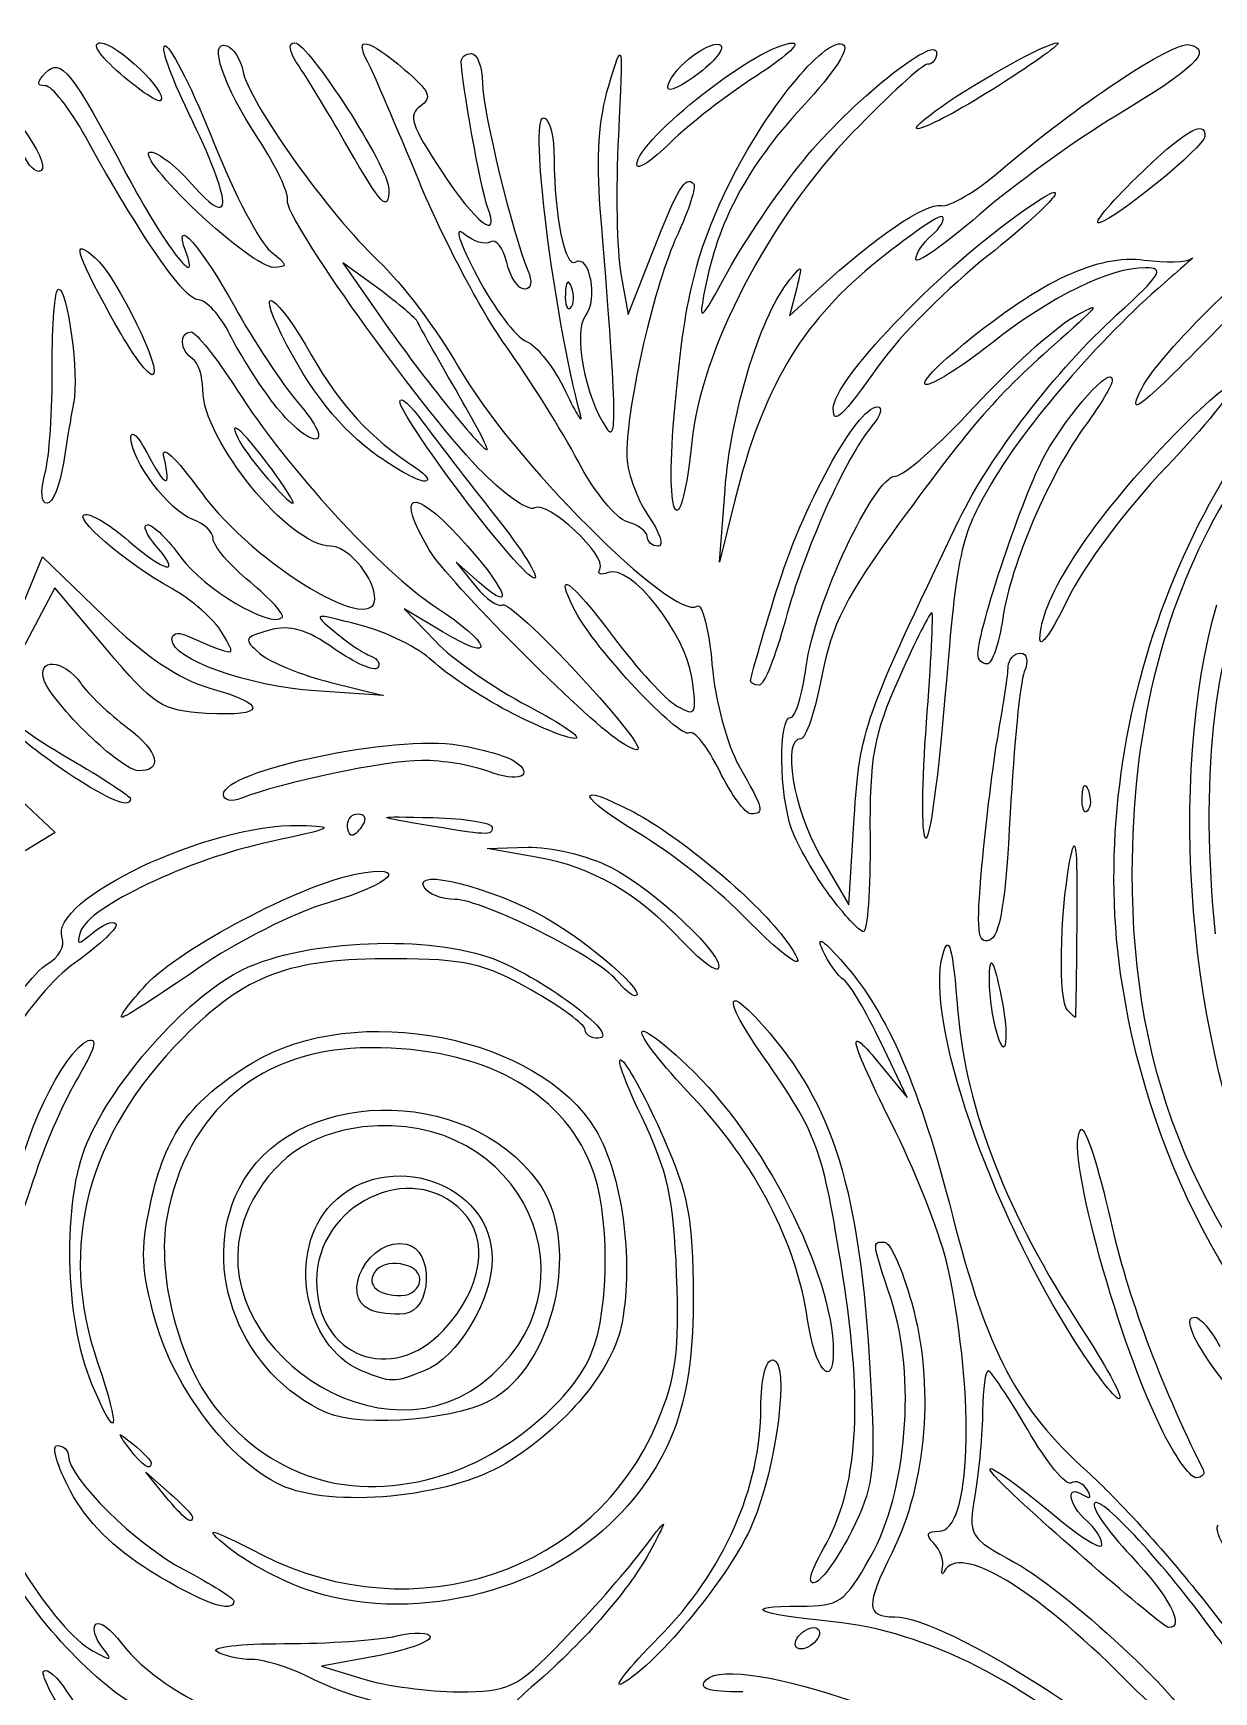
# Model space of a CAD drawing. Header units: millimetres. Extents: x 0.04 to 5.52, y 0.08 to 1.95.
# Drawn here: x 3.516 to 4.376, y 0.709 to 1.918 of the extents above; entities that cross this region are included whole.
import ezdxf

# ---------------------------------------------------------------- set-up
doc = ezdxf.new("R2010")
doc.units = ezdxf.units.MM
doc.layers.add('Layer_1', color=7, linetype='CONTINUOUS')

msp = doc.modelspace()

# ---------------------------------------------------------------- linework, layer by layer
at = {"layer": 'Layer_1', "color": 7}
for points in [[(3.579302, 1.888042)], [(3.978239, 1.878036)], [(4.177849, 1.864311)], [(3.745095, 1.834615)], [(3.955641, 1.8218)], [(4.319812, 1.812682)], [(3.635212, 1.787488)], [(3.908059, 1.732696)], [(3.572204, 1.711608)], [(3.823604, 1.658032)], [(4.323849, 1.659301)], [(3.691249, 1.647409)], [(4.098758, 1.644308)], [(3.982188, 1.630915)], [(3.767195, 1.609384)], [(3.524262, 1.596641)], [(3.687727, 1.602493)], [(3.827998, 1.581036)], [(3.963173, 1.550867)], [(4.249408, 1.476433)], [(4.204213, 1.465129)], [(4.038498, 1.446042)], [(3.861485, 1.42386)], [(3.55572, 1.406626)], [(3.942843, 1.401915)], [(4.015765, 1.3804)], [(3.548885, 1.373367)], [(3.654342, 1.363079)], [(4.280133, 1.361268)], [(3.744732, 1.341112)], [(3.797459, 1.341388)], [(4.207148, 1.310825)], [(4.095896, 1.289864)], [(4.031206, 1.276433)], [(3.988988, 1.255914)], [(3.598322, 1.224672)], [(3.940756, 1.227753)], [(4.269493, 1.205871)], [(4.216935, 1.19308)], [(3.797459, 1.009528)], [(3.761682, 0.987244)], [(4.080073, 0.980251)], [(3.814747, 0.972749)], [(4.276018, 0.962827)], [(3.754953, 0.943131)], [(3.558406, 0.933437)], [(3.842002, 0.933438)], [(3.729671, 0.912483)], [(4.337205, 0.902245)], [(3.585588, 0.886639)], [(3.695771, 0.85992)], [(3.821022, 0.869303)], [(3.612198, 0.851528)], [(4.091702, 0.81355)], [(3.601424, 0.79691)], [(3.71377, 0.784052)], [(3.971889, 0.749097)], [(4.072394, 0.748145)]]:
    msp.add_lwpolyline(points, close=True, dxfattribs=at)
for points in [[(3.943943, 1.742396), (3.949303, 1.712799), (3.96698, 1.75785)], [(3.767501, 1.731358), (3.741308, 1.750425), (3.767501, 1.712646)], [(4.07189, 1.731233), (4.066839, 1.711727), (4.088448, 1.731676)], [(4.027077, 1.577362), (4.015905, 1.532271), (4.019918, 1.585334)], [(3.508905, 1.503061), (3.522523, 1.53627), (3.56708, 1.492933)], [(3.840771, 1.517407), (3.823823, 1.532271), (3.838012, 1.5149)], [(3.569077, 1.468903), (3.53154, 1.513535), (3.510113, 1.472949)], [(3.814407, 1.481375), (3.78616, 1.498341), (3.808758, 1.474665)], [(3.732536, 1.444709), (3.771095, 1.435172), (3.721308, 1.438462)], [(3.502288, 1.362877), (3.531675, 1.335376), (3.509694, 1.321926)], [(4.089342, 1.318391), (4.110056, 1.282594), (4.114038, 1.34587)], [(3.882178, 1.317437), (3.84642, 1.323672), (3.876055, 1.32459)], [(4.133496, 1.165571), (4.152625, 1.142164), (4.133368, 1.182574)], [(3.612198, 0.851528), (3.597849, 0.869083), (3.614797, 0.85422)], [(3.765446, 0.735144), (3.725901, 0.727749), (3.75603, 0.718485)]]:
    msp.add_lwpolyline(points, dxfattribs=at)
for points in [[(3.579302, 1.888042), (3.56333, 1.901911), (3.557712, 1.910688), (3.564807, 1.910688)], [(3.564807, 1.910688), (3.576597, 1.910688), (3.61433, 1.874353), (3.608549, 1.868567)], [(3.629118, 1.859289), (3.615246, 1.887841), (3.607619, 1.909942), (3.61217, 1.908403)], [(3.679886, 1.840466), (3.654132, 1.879494), (3.642632, 1.913429), (3.656818, 1.908536)], [(3.709728, 1.893133), (3.702112, 1.904247), (3.70086, 1.910688), (3.706314, 1.910688)], [(3.706314, 1.910688), (3.716325, 1.910688), (3.774861, 1.819706), (3.774861, 1.804146)], [(3.759349, 1.897034), (3.749238, 1.916175), (3.759625, 1.913963), (3.78616, 1.891328)], [(3.93514, 1.879478), (3.945608, 1.914136), (3.945698, 1.913669), (3.942163, 1.843291)], [(3.955641, 1.8218), (3.955641, 1.84051), (4.045938, 1.910876), (4.069517, 1.91054)], [(3.978239, 1.878036), (3.978239, 1.888915), (4.006663, 1.912577), (4.0159, 1.909388)], [(4.02286, 1.807824), (4.049075, 1.861306), (4.092066, 1.914299), (4.105481, 1.909667)], [(4.069517, 1.91054), (4.075243, 1.910457), (4.062979, 1.899535), (4.042265, 1.886266)], [(4.105481, 1.909667), (4.111628, 1.907545), (4.100681, 1.890542), (4.075845, 1.863631)], [(4.076999, 1.825057), (4.111081, 1.866991), (4.174083, 1.91774), (4.174083, 1.90326)], [(4.177849, 1.864311), (4.205896, 1.884095), (4.254323, 1.910689), (4.26229, 1.910684)], [(4.26229, 1.910684), (4.265561, 1.910681), (4.246207, 1.896639), (4.219278, 1.879478)], [(4.220674, 1.817687), (4.2753, 1.864643), (4.346455, 1.912024), (4.358306, 1.909334)], [(3.524741, 1.888812), (3.53571, 1.900174), (3.543617, 1.890266), (3.583765, 1.814859)], [(3.61217, 1.908403), (3.616721, 1.906865), (3.63257, 1.875103), (3.647389, 1.837822)], [(3.656818, 1.908536), (3.661671, 1.906863), (3.666857, 1.898762), (3.668344, 1.890535)], [(3.827633, 1.897034), (3.827609, 1.900252), (3.830979, 1.902886), (3.835122, 1.902886)], [(3.835122, 1.902886), (3.839264, 1.902886), (3.842849, 1.89323), (3.843088, 1.881429)], [(4.0159, 1.909388), (4.020522, 1.907792), (4.013939, 1.898549), (4.001271, 1.888848)], [(4.174083, 1.90326), (4.174083, 1.898763), (4.171134, 1.895083), (4.167527, 1.895083)], [(4.358306, 1.909334), (4.37608, 1.9053), (4.362618, 1.892247), (4.304885, 1.857535)], [(3.524466, 1.879478), (3.51802, 1.879478), (3.518095, 1.881914), (3.524741, 1.888812)], [(3.608549, 1.868567), (3.606805, 1.866823), (3.593645, 1.875586), (3.579302, 1.888042)], [(3.668344, 1.890535), (3.672385, 1.868176), (3.731472, 1.785222), (3.767118, 1.751864)], [(3.745095, 1.834615), (3.732258, 1.857144), (3.716343, 1.883477), (3.709728, 1.893133)], [(3.79716, 1.809257), (3.78033, 1.850024), (3.763315, 1.889524), (3.759349, 1.897034)], [(3.78616, 1.891328), (3.804684, 1.875521), (3.806786, 1.870698), (3.797823, 1.864575)], [(3.846626, 1.791701), (3.841942, 1.804068), (3.827739, 1.882836), (3.827633, 1.897034)], [(4.001271, 1.888848), (3.988603, 1.879146), (3.978239, 1.874281), (3.978239, 1.878036)], [(4.042265, 1.886266), (4.02155, 1.872997), (3.993586, 1.851309), (3.980122, 1.838069)], [(4.167527, 1.895083), (4.163921, 1.895083), (4.139324, 1.872661), (4.112868, 1.845256)], [(3.474952, 1.884698), (3.501381, 1.863785), (3.532288, 1.817059), (3.519692, 1.817059)], [(3.553686, 1.842417), (3.542412, 1.862801), (3.529263, 1.879478), (3.524466, 1.879478)], [(3.843088, 1.881429), (3.843517, 1.86016), (3.865082, 1.771146), (3.876165, 1.744887)], [(3.92898, 1.789751), (3.925972, 1.826723), (3.92796, 1.85571), (3.93514, 1.879478)], [(4.219278, 1.879478), (4.168883, 1.847364), (4.137572, 1.835901), (4.177849, 1.864311)], [(3.797823, 1.864575), (3.78873, 1.858364), (3.791268, 1.850448), (3.812888, 1.817591)], [(4.075845, 1.863631), (4.035985, 1.820443), (4.014472, 1.780069), (4.005128, 1.730921)], [(3.631173, 1.807835), (3.662086, 1.772625), (3.661267, 1.793125), (3.629118, 1.859289)], [(3.914557, 1.639595), (3.894846, 1.713165), (3.877043, 1.856071), (3.887588, 1.856071)], [(3.887588, 1.856071), (3.891874, 1.856071), (3.89538, 1.842466), (3.89538, 1.825837)], [(4.304885, 1.857535), (4.275327, 1.839763), (4.230414, 1.807282), (4.20508, 1.785355)], [(4.319812, 1.812682), (4.354209, 1.846211), (4.370295, 1.85581), (4.369643, 1.842417)], [(3.63605, 1.72343), (3.625862, 1.72343), (3.594199, 1.769172), (3.553686, 1.842417)], [(3.647389, 1.837822), (3.662208, 1.800541), (3.680851, 1.764929), (3.688817, 1.758686)], [(3.70103, 1.79589), (3.702144, 1.801096), (3.692629, 1.821155), (3.679886, 1.840466)], [(3.942163, 1.843291), (3.940194, 1.804078), (3.940994, 1.758675), (3.943943, 1.742396)], [(3.980122, 1.838069), (3.966657, 1.82483), (3.955641, 1.817509), (3.955641, 1.8218)], [(4.112868, 1.845256), (4.05223, 1.782445), (4.002176, 1.686213), (3.99561, 1.61982)], [(4.369643, 1.842417), (4.369288, 1.83506), (4.305332, 1.782793), (4.292685, 1.779521)], [(3.519692, 1.817059), (3.515594, 1.817059), (3.51008, 1.824114), (3.507438, 1.832738)], [(3.635214, 1.787488), (3.611597, 1.809846), (3.595913, 1.829395), (3.60036, 1.83093)], [(3.60036, 1.83093), (3.604808, 1.832466), (3.618674, 1.822073), (3.631173, 1.807835)], [(3.774861, 1.804146), (3.774861, 1.786415), (3.769334, 1.792072), (3.745095, 1.834615)], [(3.89538, 1.825837), (3.89538, 1.784993), (3.903378, 1.746215), (3.91082, 1.750979)], [(4.021968, 1.744154), (4.034053, 1.76628), (4.058817, 1.802686), (4.076999, 1.825057)], [(3.583765, 1.814859), (3.611381, 1.762987), (3.638237, 1.727999), (3.626857, 1.758717)], [(3.812888, 1.817591), (3.838368, 1.778868), (3.856864, 1.764675), (3.846626, 1.791701)], [(3.96698, 1.75785), (3.985615, 1.805345), (3.990965, 1.814279), (3.997017, 1.80801)], [(4.177308, 1.792056), (4.183284, 1.790788), (4.202798, 1.802322), (4.220674, 1.817687)], [(4.232894, 1.78518), (4.279797, 1.819023), (4.263908, 1.796946), (4.211651, 1.755665)], [(3.859687, 1.690524), (3.842126, 1.71506), (3.813989, 1.768489), (3.79716, 1.809257)], [(3.982188, 1.630915), (3.9892, 1.720116), (3.997442, 1.755965), (4.02286, 1.807824)], [(3.997017, 1.80801), (3.99906, 1.805894), (3.993722, 1.789139), (3.985159, 1.770776)], [(4.292685, 1.779521), (4.287526, 1.778187), (4.299733, 1.793109), (4.319812, 1.812682)], [(3.839835, 1.601101), (3.796607, 1.645879), (3.698415, 1.783673), (3.70103, 1.79589)], [(3.933569, 1.629801), (3.941648, 1.618073), (3.940939, 1.642805), (3.92898, 1.789751)], [(4.088448, 1.731676), (4.128471, 1.768624), (4.166371, 1.794377), (4.177308, 1.792056)], [(3.626857, 1.758717), (3.616423, 1.786881), (3.638432, 1.761946), (3.662556, 1.718271)], [(3.690727, 1.747086), (3.683811, 1.746948), (3.658829, 1.76513), (3.635212, 1.787488)], [(3.829648, 1.771524), (3.8222, 1.777813), (3.826065, 1.765401), (3.839394, 1.74023)], [(4.098758, 1.644308), (4.098758, 1.664342), (4.17194, 1.741199), (4.232894, 1.78518)], [(4.178369, 1.78401), (4.176385, 1.786067), (4.153241, 1.770015), (4.126942, 1.748338)], [(4.20508, 1.785355), (4.179746, 1.763427), (4.159018, 1.748872), (4.159018, 1.753009)], [(4.170499, 1.770401), (4.176813, 1.775829), (4.180355, 1.781954), (4.178369, 1.78401)], [(4.323849, 1.659301), (4.336812, 1.684389), (4.407599, 1.754065), (4.451326, 1.784777)], [(3.572204, 1.711608), (3.545991, 1.759718), (3.543501, 1.768983), (3.560774, 1.754135)], [(3.849052, 1.765618), (3.84517, 1.763132), (3.836438, 1.765791), (3.829648, 1.771524)], [(3.860824, 1.750685), (3.858234, 1.761383), (3.852934, 1.768103), (3.849052, 1.765618)], [(3.985159, 1.770776), (3.968596, 1.735267), (3.948456, 1.64838), (3.948239, 1.6115)], [(4.159018, 1.753009), (4.159018, 1.757146), (4.164184, 1.764973), (4.170499, 1.770401)], [(3.560774, 1.754135), (3.576297, 1.74079), (3.611464, 1.668813), (3.60246, 1.668813)], [(3.688817, 1.758686), (3.701382, 1.748839), (3.701635, 1.747301), (3.690727, 1.747086)], [(3.91082, 1.750979), (3.920968, 1.757475), (3.927364, 1.723441), (3.918155, 1.711948)], [(4.211651, 1.755665), (4.182942, 1.732987), (4.147203, 1.697145), (4.13223, 1.676017)], [(4.193813, 1.691182), (4.250114, 1.737388), (4.292272, 1.757018), (4.325337, 1.752424)], [(4.568504, 1.753976), (4.401233, 1.658712), (4.316802, 1.508636), (4.316485, 1.306016)], [(4.325337, 1.752424), (4.34081, 1.750275), (4.356389, 1.750771), (4.359959, 1.753529)], [(4.359959, 1.753529), (4.36353, 1.756286), (4.35452, 1.748231), (4.339941, 1.735629)], [(3.767118, 1.751864), (3.784332, 1.735756), (3.810685, 1.700891), (3.825681, 1.674388)], [(3.873732, 1.731233), (3.869225, 1.731233), (3.863416, 1.739986), (3.860824, 1.750685)], [(3.876165, 1.744887), (3.879665, 1.736592), (3.878712, 1.731233), (3.873732, 1.731233)], [(4.005128, 1.730921), (4.00033, 1.705679), (4.001424, 1.706539), (4.021968, 1.744154)], [(4.126942, 1.748338), (4.074565, 1.705166), (4.047086, 1.658121), (4.027077, 1.577362)], [(4.065257, 1.735601), (4.076481, 1.750143), (4.076742, 1.749972), (4.07189, 1.731233)], [(4.326244, 1.746837), (4.300193, 1.746837), (4.258059, 1.72618), (4.21429, 1.69195)], [(4.30532, 1.712419), (4.337745, 1.7418), (4.340807, 1.746837), (4.326244, 1.746837)], [(3.529591, 1.674665), (3.529315, 1.705777), (3.531418, 1.731233), (3.534217, 1.731233)], [(3.534217, 1.731233), (3.540783, 1.731233), (3.549135, 1.668551), (3.545199, 1.648815)], [(3.696744, 1.698072), (3.676531, 1.738562), (3.693528, 1.727057), (3.718368, 1.683437)], [(3.795907, 1.707079), (3.79469, 1.709945), (3.781906, 1.720871), (3.767501, 1.731358)], [(3.839394, 1.74023), (3.851543, 1.717285), (3.867688, 1.696037), (3.875272, 1.693011)], [(3.90806, 1.732696), (3.905654, 1.73892), (3.90387, 1.737071), (3.903509, 1.727982)], [(3.907465, 1.717741), (3.909969, 1.720333), (3.910236, 1.727063), (3.908059, 1.732696)], [(4.019918, 1.585334), (4.02407, 1.640224), (4.044881, 1.7092), (4.065257, 1.735601)], [(4.339941, 1.735629), (4.293076, 1.695119), (4.238767, 1.632149), (4.213867, 1.589448)], [(3.659056, 1.698125), (3.652108, 1.712043), (3.641755, 1.72343), (3.63605, 1.72343)], [(3.662556, 1.718271), (3.675874, 1.694159), (3.696771, 1.662633), (3.708993, 1.648215)], [(3.903509, 1.727982), (3.903194, 1.719757), (3.904962, 1.715148), (3.907465, 1.717741)], [(4.273332, 1.71048), (4.294926, 1.722864), (4.293712, 1.720718), (4.264505, 1.694875)], [(3.60246, 1.668813), (3.598641, 1.668813), (3.585028, 1.688071), (3.572204, 1.711608)], [(3.767501, 1.712646), (3.795389, 1.672421), (3.842085, 1.614196), (3.846458, 1.614196)], [(3.823604, 1.658032), (3.809588, 1.682142), (3.797125, 1.704213), (3.795907, 1.707079)], [(3.918155, 1.711948), (3.908928, 1.700432), (3.917919, 1.652519), (3.933569, 1.629801)], [(4.190652, 1.563481), (4.212494, 1.608945), (4.261796, 1.672981), (4.30532, 1.712419)], [(4.201773, 1.6457), (4.22736, 1.673432), (4.259562, 1.702583), (4.273332, 1.71048)], [(4.309492, 1.223977), (4.280826, 1.403694), (4.354744, 1.607971), (4.486681, 1.713644)], [(4.384533, 1.707825), (4.321728, 1.643552), (4.311477, 1.635355), (4.323849, 1.659301)], [(3.631745, 1.680517), (3.622527, 1.686418), (3.621783, 1.700023), (3.630678, 1.700023)], [(3.630678, 1.700023), (3.634233, 1.700023), (3.649156, 1.681282), (3.663838, 1.658377)], [(3.691262, 1.647409), (3.680497, 1.661385), (3.666004, 1.684207), (3.659056, 1.698125)], [(3.767195, 1.609384), (3.739304, 1.629157), (3.717353, 1.656791), (3.696744, 1.698072)], [(3.875272, 1.693011), (3.882855, 1.689986), (3.895622, 1.673648), (3.903643, 1.656705)], [(4.264505, 1.694875), (4.216983, 1.652827), (4.201239, 1.63485), (4.146931, 1.560625)], [(3.639277, 1.657987), (3.639277, 1.667726), (3.635887, 1.677864), (3.631745, 1.680517)], [(3.718368, 1.683437), (3.739558, 1.646225), (3.761099, 1.62292), (3.794567, 1.601001)], [(3.912788, 1.605794), (3.901143, 1.62786), (3.877247, 1.665989), (3.859687, 1.690524)], [(4.21429, 1.69195), (4.163322, 1.65209), (4.145358, 1.651416), (4.193813, 1.691182)], [(3.524263, 1.596641), (3.527448, 1.608442), (3.529847, 1.643553), (3.529591, 1.674665)], [(3.825681, 1.674388), (3.862948, 1.608522), (3.982123, 1.489082), (3.999485, 1.500197)], [(4.13223, 1.676017), (4.10503, 1.637634), (4.098758, 1.631693), (4.098758, 1.644308)], [(4.253055, 1.610305), (4.270469, 1.641569), (4.302135, 1.676798), (4.302135, 1.664907)], [(3.732246, 1.543974), (3.702344, 1.543974), (3.639277, 1.621316), (3.639277, 1.657987)], [(3.663838, 1.658377), (3.701119, 1.600217), (3.769441, 1.525547), (3.809157, 1.499557)], [(3.846458, 1.614196), (3.847902, 1.614196), (3.83762, 1.633923), (3.823604, 1.658032)], [(3.903643, 1.656705), (3.911664, 1.639763), (3.916575, 1.632063), (3.914557, 1.639595)], [(4.302135, 1.664907), (4.302135, 1.661429), (4.293531, 1.646898), (4.283015, 1.632616)], [(4.331983, 1.608808), (4.360409, 1.639665), (4.385767, 1.662753), (4.388334, 1.660114)], [(4.388334, 1.660114), (4.390901, 1.657475), (4.369804, 1.631142), (4.341453, 1.601596)], [(3.545199, 1.648815), (3.543541, 1.640503), (3.54015, 1.620536), (3.537662, 1.604444)], [(3.721018, 1.621999), (3.71541, 1.621999), (3.702014, 1.633434), (3.691249, 1.647409)], [(3.708993, 1.648215), (3.722476, 1.632307), (3.727205, 1.621999), (3.721018, 1.621999)], [(3.827998, 1.581036), (3.802942, 1.614294), (3.782619, 1.645016), (3.782836, 1.649307)], [(3.782836, 1.649307), (3.783033, 1.653599), (3.790669, 1.646869), (3.799761, 1.634352)], [(4.057176, 1.510785), (4.075952, 1.572352), (4.115887, 1.645406), (4.130765, 1.645406)], [(4.130765, 1.645406), (4.13516, 1.645406), (4.133533, 1.639262), (4.127147, 1.631752)], [(4.144035, 1.594984), (4.150204, 1.595146), (4.176186, 1.617968), (4.201773, 1.6457)], [(3.687727, 1.602493), (3.667999, 1.629286), (3.6558, 1.639288), (3.666317, 1.620048)], [(3.799761, 1.634352), (3.808852, 1.621835), (3.832515, 1.591113), (3.852344, 1.566081)], [(4.127147, 1.631752), (4.108076, 1.609318), (4.077467, 1.540806), (4.063851, 1.490076)], [(4.283015, 1.632616), (4.256215, 1.59622), (4.228062, 1.530642), (4.222376, 1.491362)], [(3.63194, 1.563416), (3.615228, 1.56891), (3.58639, 1.607149), (3.586851, 1.623203)], [(3.586851, 1.623203), (3.587009, 1.628977), (3.59221, 1.624047), (3.59839, 1.612245)], [(3.666317, 1.620048), (3.672958, 1.607899), (3.701165, 1.575184), (3.704999, 1.575184)], [(3.99561, 1.61982), (3.98842, 1.547119), (3.976383, 1.55707), (3.982188, 1.630915)], [(3.59839, 1.612245), (3.612023, 1.586217), (3.616715, 1.584771), (3.61105, 1.608344)], [(3.61105, 1.608344), (3.608483, 1.619032), (3.619106, 1.609145), (3.638211, 1.58307)], [(3.801091, 1.591248), (3.796874, 1.590996), (3.781621, 1.599157), (3.767195, 1.609384)], [(3.948239, 1.6115), (3.94816, 1.599288), (3.955118, 1.579099), (3.963686, 1.566636)], [(4.204213, 1.465129), (4.204213, 1.48334), (4.237583, 1.582529), (4.253055, 1.610305)], [(4.249408, 1.476433), (4.249408, 1.502836), (4.280967, 1.553427), (4.331983, 1.608808)], [(3.525805, 1.575184), (3.521421, 1.575184), (3.520801, 1.583816), (3.524262, 1.596641)], [(3.537662, 1.604444), (3.535174, 1.588351), (3.529839, 1.575184), (3.525805, 1.575184)], [(3.704999, 1.575184), (3.706558, 1.575184), (3.698787, 1.587473), (3.687727, 1.602493)], [(3.794567, 1.601001), (3.802372, 1.595889), (3.805308, 1.5915), (3.801091, 1.591248)], [(3.881081, 1.571772), (3.876685, 1.568958), (3.858125, 1.582156), (3.839835, 1.601101)], [(3.948567, 1.561716), (3.940533, 1.563892), (3.924433, 1.583727), (3.912788, 1.605794)], [(4.341453, 1.601596), (4.312762, 1.571697), (4.280926, 1.529033), (4.269656, 1.505382)], [(3.804249, 1.541318), (3.779454, 1.582875), (3.791527, 1.588196), (3.825966, 1.550888)], [(4.07902, 1.456198), (4.084866, 1.501326), (4.128551, 1.594579), (4.144035, 1.594984)], [(4.213867, 1.589448), (4.1914, 1.550921), (4.188952, 1.539727), (4.180437, 1.436599)], [(3.638211, 1.58307), (3.677376, 1.529613), (3.76912, 1.475112), (3.764449, 1.508076)], [(3.880976, 1.520568), (3.876895, 1.520568), (3.853054, 1.547779), (3.827998, 1.581036)], [(3.928618, 1.527265), (3.934304, 1.536794), (3.890502, 1.577804), (3.881081, 1.571772)], [(3.61668, 1.512986), (3.583253, 1.531406), (3.54231, 1.566731), (3.553959, 1.567101)], [(3.553959, 1.567101), (3.558819, 1.567255), (3.572867, 1.558604), (3.585176, 1.547876)], [(3.605381, 1.543974), (3.597882, 1.552557), (3.595025, 1.559579), (3.59903, 1.559579)], [(3.59903, 1.559579), (3.603036, 1.559579), (3.614063, 1.548723), (3.623533, 1.535455)], [(3.64681, 1.5493), (3.64681, 1.554375), (3.640118, 1.560727), (3.63194, 1.563416)], [(3.852344, 1.566081), (3.872174, 1.541049), (3.885058, 1.520568), (3.880976, 1.520568)], [(3.963174, 1.550867), (3.963174, 1.554658), (3.956601, 1.55954), (3.948567, 1.561716)], [(3.963686, 1.566636), (3.972254, 1.554172), (3.975643, 1.543975), (3.971218, 1.543975)], [(4.146931, 1.560625), (4.10832, 1.507853), (4.097501, 1.486555), (4.090452, 1.44944)], [(4.114038, 1.34587), (4.118077, 1.41005), (4.1212, 1.41892), (4.190652, 1.563481)], [(3.585176, 1.547876), (3.611978, 1.524515), (3.624493, 1.522099), (3.605381, 1.543974)], [(3.673693, 1.517854), (3.658907, 1.530075), (3.64681, 1.544225), (3.64681, 1.5493)], [(3.825966, 1.550888), (3.859463, 1.514601), (3.869276, 1.492408), (3.840771, 1.517407)], [(3.971218, 1.543975), (3.966793, 1.543975), (3.963173, 1.547076), (3.963173, 1.550867)], [(3.623533, 1.535455), (3.63948, 1.513112), (3.689151, 1.483801), (3.697104, 1.49204)], [(3.764449, 1.508076), (3.762166, 1.524205), (3.744429, 1.543974), (3.732246, 1.543974)], [(3.942843, 1.401915), (3.91686, 1.419024), (3.817717, 1.518745), (3.804249, 1.541318)], [(3.910859, 1.496361), (3.894111, 1.528777), (3.906735, 1.520276), (3.938504, 1.477746)], [(3.934773, 1.524739), (3.929249, 1.522543), (3.926479, 1.52368), (3.928618, 1.527265)], [(3.995633, 1.448382), (3.990877, 1.48107), (3.950946, 1.531167), (3.934773, 1.524739)], [(4.404923, 1.529524), (4.375191, 1.460896), (4.366134, 1.373905), (4.37701, 1.261409)], [(3.653205, 1.481073), (3.647616, 1.490634), (3.63118, 1.504995), (3.61668, 1.512986)], [(3.697104, 1.49204), (3.699014, 1.494017), (3.688479, 1.505634), (3.673693, 1.517854)], [(3.838012, 1.5149), (3.845815, 1.505345), (3.854695, 1.499126), (3.857745, 1.501078)], [(4.038498, 1.446042), (4.038498, 1.447966), (4.046904, 1.4771), (4.057176, 1.510785)], [(3.809157, 1.499557), (3.849699, 1.473026), (3.854188, 1.457481), (3.814407, 1.481375)], [(3.857745, 1.501078), (3.860796, 1.50303), (3.885802, 1.480126), (3.913316, 1.450178)], [(3.999485, 1.500197), (4.003241, 1.5026), (4.00815, 1.483561), (4.010397, 1.457889)], [(4.269656, 1.505382), (4.25852, 1.48201), (4.249408, 1.468983), (4.249408, 1.476433)], [(4.414923, 1.054597), (4.357456, 1.182498), (4.34178, 1.373628), (4.378306, 1.501077)], [(3.56708, 1.492933), (3.597224, 1.463614), (3.622197, 1.44667), (3.644288, 1.44055)], [(3.735054, 1.469216), (3.714821, 1.483438), (3.702875, 1.486846), (3.687846, 1.482683)], [(3.753872, 1.486401), (3.718952, 1.495585), (3.718688, 1.495513), (3.735454, 1.48145)], [(3.993931, 1.407835), (3.986783, 1.403259), (3.924878, 1.469229), (3.910859, 1.496361)], [(4.063851, 1.490076), (4.056834, 1.463933), (4.048259, 1.442544), (4.044795, 1.442544)], [(4.170719, 1.495372), (4.169636, 1.496534), (4.158933, 1.475468), (4.146936, 1.448558)], [(4.166713, 1.415235), (4.17, 1.458149), (4.171802, 1.49421), (4.170719, 1.495372)], [(4.222376, 1.491362), (4.21973, 1.473095), (4.214563, 1.458148), (4.21089, 1.458148)], [(3.61668, 1.476033), (3.61668, 1.479988), (3.620917, 1.48143), (3.626095, 1.479237)], [(3.721308, 1.438462), (3.67257, 1.441682), (3.61668, 1.461752), (3.61668, 1.476033)], [(3.626095, 1.479237), (3.665341, 1.462617), (3.664044, 1.462529), (3.653205, 1.481073)], [(3.687846, 1.482683), (3.669101, 1.47749), (3.668623, 1.476328), (3.680851, 1.465678)], [(3.735454, 1.48145), (3.744811, 1.473602), (3.756658, 1.465629), (3.761781, 1.463733)], [(3.806562, 1.460435), (3.797068, 1.469591), (3.773358, 1.481276), (3.753872, 1.486401)], [(3.808758, 1.474665), (3.821186, 1.461643), (3.851693, 1.440355), (3.87655, 1.427359)], [(3.938504, 1.477746), (3.955756, 1.45465), (3.976626, 1.432008), (3.984882, 1.427431)], [(3.510113, 1.472949), (3.484991, 1.425364), (3.486656, 1.421425), (3.546753, 1.386293)], [(3.523943, 1.445427), (3.517413, 1.463054), (3.53785, 1.461956), (3.550343, 1.444008)], [(3.641776, 1.422126), (3.609372, 1.424103), (3.603669, 1.427772), (3.569077, 1.468903)], [(3.680851, 1.465678), (3.68807, 1.459391), (3.711328, 1.449955), (3.732536, 1.444709)], [(3.766619, 1.45523), (3.764158, 1.452449), (3.749953, 1.458743), (3.735054, 1.469216)], [(3.761781, 1.463733), (3.766904, 1.461836), (3.769081, 1.45801), (3.766619, 1.45523)], [(4.21089, 1.458148), (4.207217, 1.458148), (4.204213, 1.46129), (4.204213, 1.465129)], [(4.226361, 1.456198), (4.226598, 1.461562), (4.230563, 1.465951), (4.235149, 1.465951)], [(4.235149, 1.465951), (4.240163, 1.465951), (4.241295, 1.460508), (4.237987, 1.452297)], [(3.861485, 1.42386), (3.840771, 1.434821), (3.816055, 1.45128), (3.806562, 1.460435)], [(4.010397, 1.457889), (4.01272, 1.431365), (4.021294, 1.399253), (4.030257, 1.383518)], [(4.067657, 1.419136), (4.071267, 1.419136), (4.07638, 1.435814), (4.07902, 1.456198)], [(4.219094, 1.407433), (4.222846, 1.428889), (4.226115, 1.450834), (4.226361, 1.456198)], [(4.237987, 1.452297), (4.234964, 1.444787), (4.230363, 1.398546), (4.227766, 1.349539)], [(3.55572, 1.406626), (3.540834, 1.420969), (3.526535, 1.43843), (3.523943, 1.445427)], [(3.550343, 1.444008), (3.555757, 1.43623), (3.571069, 1.421628), (3.584371, 1.411557)], [(3.644288, 1.44055), (3.687167, 1.428671), (3.685909, 1.419433), (3.641776, 1.422126)], [(3.913316, 1.450178), (3.95847, 1.401032), (3.968107, 1.38528), (3.942843, 1.401915)], [(3.984882, 1.427431), (3.998909, 1.419656), (3.999614, 1.421029), (3.995633, 1.448382)], [(4.044795, 1.442544), (4.041331, 1.442544), (4.038498, 1.444118), (4.038498, 1.446042)], [(4.090452, 1.44944), (4.085656, 1.424191), (4.078784, 1.403531), (4.07518, 1.403531)], [(4.146936, 1.448558), (4.127945, 1.405961), (4.125183, 1.390797), (4.125586, 1.331359)], [(3.87655, 1.427359), (3.901407, 1.414362), (3.91666, 1.403775), (3.910446, 1.403831)], [(4.180437, 1.436599), (4.175383, 1.375397), (4.168883, 1.327997), (4.165992, 1.331266)], [(3.910446, 1.403831), (3.904232, 1.403886), (3.882199, 1.4129), (3.861485, 1.42386)], [(4.068637, 1.337186), (4.059363, 1.362454), (4.058685, 1.419136), (4.067657, 1.419136)], [(4.165992, 1.331266), (4.163102, 1.334536), (4.163425, 1.372322), (4.166713, 1.415235)], [(3.548887, 1.373367), (3.534387, 1.382493), (3.513291, 1.397975), (3.502008, 1.407772)], [(3.591754, 1.380335), (3.58682, 1.380449), (3.570605, 1.392282), (3.55572, 1.406626)], [(3.584371, 1.411557), (3.607505, 1.394043), (3.610853, 1.379886), (3.591754, 1.380335)], [(3.654342, 1.363079), (3.654342, 1.380598), (3.779145, 1.406749), (3.82584, 1.399015)], [(4.015765, 1.3804), (4.007236, 1.397717), (3.997411, 1.410062), (3.993931, 1.407835)], [(4.07518, 1.403531), (4.06115, 1.403531), (4.069652, 1.352417), (4.089342, 1.318391)], [(4.207149, 1.310825), (4.209968, 1.342503), (4.215343, 1.385976), (4.219094, 1.407433)], [(3.82584, 1.399015), (3.842231, 1.3963), (3.860248, 1.39113), (3.865878, 1.387525)], [(3.546753, 1.386293), (3.56864, 1.373498), (3.586548, 1.361609), (3.586548, 1.359873)], [(3.798852, 1.387811), (3.772535, 1.387701), (3.695995, 1.371673), (3.667524, 1.360309)], [(3.846975, 1.379906), (3.835773, 1.384317), (3.814118, 1.387874), (3.798852, 1.387811)], [(3.865878, 1.387525), (3.882659, 1.376783), (3.868945, 1.371254), (3.846975, 1.379906)], [(4.038652, 1.348915), (4.034593, 1.348915), (4.024294, 1.363083), (4.015765, 1.3804)], [(4.030257, 1.383518), (4.048162, 1.352084), (4.048931, 1.348915), (4.038652, 1.348915)], [(3.586548, 1.359873), (3.586548, 1.353042), (3.574086, 1.357507), (3.548885, 1.373367)], [(3.957318, 1.334548), (3.911614, 1.361635), (3.908667, 1.373738), (3.95355, 1.350019)], [(4.280133, 1.361268), (4.280487, 1.370358), (4.282278, 1.372207), (4.284683, 1.365982)], [(4.284683, 1.365982), (4.286861, 1.36035), (4.286593, 1.35362), (4.284089, 1.351028)], [(3.667524, 1.360309), (3.660217, 1.357392), (3.654342, 1.358627), (3.654342, 1.363079)], [(4.284089, 1.351028), (4.281585, 1.348435), (4.279806, 1.353044), (4.280133, 1.361268)], [(3.536798, 1.258508), (3.526515, 1.286267), (3.643635, 1.341817), (3.709624, 1.340478)], [(3.744732, 1.341112), (3.744732, 1.345404), (3.748322, 1.348915), (3.752709, 1.348915)], [(3.752709, 1.348915), (3.757096, 1.348915), (3.758591, 1.345404), (3.756032, 1.341112)], [(3.797459, 1.341388), (3.763772, 1.347087), (3.76383, 1.347116), (3.806875, 1.346113)], [(3.806875, 1.346113), (3.830696, 1.345557), (3.850187, 1.342449), (3.850187, 1.339206)], [(3.95355, 1.350019), (3.987349, 1.332158), (4.041115, 1.287269), (4.062606, 1.258969)], [(4.227766, 1.349539), (4.224266, 1.283527), (4.220319, 1.259503), (4.212533, 1.256833)], [(3.709624, 1.340478), (3.73758, 1.33991), (3.735269, 1.33862), (3.688238, 1.328535)], [(3.748054, 1.33331), (3.746228, 1.33331), (3.744732, 1.336821), (3.744732, 1.341112)], [(3.756032, 1.341112), (3.753473, 1.336821), (3.749882, 1.33331), (3.748054, 1.33331)], [(3.850187, 1.339206), (3.850187, 1.332788), (3.847675, 1.332892), (3.797459, 1.341388)], [(4.031207, 1.276433), (4.012696, 1.295282), (3.979446, 1.321434), (3.957318, 1.334548)], [(4.095895, 1.289863), (4.085052, 1.30459), (4.072785, 1.325885), (4.068637, 1.337186)], [(4.125586, 1.331359), (4.125822, 1.29381), (4.1237, 1.263088), (4.12083, 1.263088)], [(4.271073, 1.313804), (4.275361, 1.337143), (4.276676, 1.326818), (4.276288, 1.272856)], [(3.688238, 1.328535), (3.629451, 1.315928), (3.55583, 1.281038), (3.550145, 1.26309)], [(3.876055, 1.32459), (3.892354, 1.325094), (3.919618, 1.318523), (3.936641, 1.309987)], [(3.988988, 1.255914), (3.956848, 1.290713), (3.922726, 1.310367), (3.882178, 1.317437)], [(3.750381, 1.304886), (3.791839, 1.312721), (3.777437, 1.297598), (3.730593, 1.284107)], [(3.800581, 1.295378), (3.791877, 1.309966), (3.849418, 1.295535), (3.889347, 1.273114)], [(3.936641, 1.309987), (3.967906, 1.29431), (4.021856, 1.243249), (4.014837, 1.235978)], [(4.212533, 1.256833), (4.203876, 1.253865), (4.202926, 1.263388), (4.207148, 1.310825)], [(4.269494, 1.205871), (4.262914, 1.212687), (4.263816, 1.274291), (4.271073, 1.313804)], [(4.316485, 1.306016), (4.316249, 1.154888), (4.364835, 1.040294), (4.479117, 0.922437)], [(3.598322, 1.224672), (3.622293, 1.250679), (3.710909, 1.297426), (3.750381, 1.304886)], [(3.823064, 1.286495), (3.813614, 1.286495), (3.803496, 1.290492), (3.800581, 1.295378)], [(3.730593, 1.284107), (3.706246, 1.277096), (3.663426, 1.255453), (3.63544, 1.236014)], [(3.940756, 1.227753), (3.927364, 1.244467), (3.84316, 1.286495), (3.823064, 1.286495)], [(4.12083, 1.263088), (4.11796, 1.263088), (4.10674, 1.275137), (4.095896, 1.289864)], [(3.559143, 1.262251), (3.566131, 1.268227), (3.5737, 1.271199), (3.575962, 1.268855)], [(3.889347, 1.273114), (3.92052, 1.25561), (3.96534, 1.216274), (3.95411, 1.216274)], [(4.062606, 1.258969), (4.085271, 1.229123), (4.068514, 1.238443), (4.031206, 1.276433)], [(4.276288, 1.272856), (4.276013, 1.23317), (4.275489, 1.200692), (4.275143, 1.200684)], [(3.525987, 1.239515), (3.53413, 1.244029), (3.538996, 1.252576), (3.536798, 1.258508)], [(3.575962, 1.268855), (3.578226, 1.266511), (3.564922, 1.253794), (3.546401, 1.240595)], [(3.550145, 1.26309), (3.546948, 1.252992), (3.54818, 1.252877), (3.559143, 1.262251)], [(3.665304, 1.233829), (3.707487, 1.256313), (3.797955, 1.261553), (3.847809, 1.244401)], [(4.0909, 1.249882), (4.085877, 1.260712), (4.091707, 1.256969), (4.10677, 1.239694)], [(4.178602, 1.246171), (4.183101, 1.2622), (4.185637, 1.25263), (4.189626, 1.204571)], [(4.014837, 1.235978), (4.012746, 1.233813), (4.001115, 1.242784), (3.988988, 1.255914)], [(4.106476, 1.227873), (4.102277, 1.230561), (4.095268, 1.240465), (4.0909, 1.249882)], [(4.276018, 0.962827), (4.212447, 1.062032), (4.16536, 1.19899), (4.178602, 1.246171)], [(4.212605, 1.231891), (4.213074, 1.2459), (4.215215, 1.24275), (4.220203, 1.220711)], [(3.546401, 1.240595), (3.513871, 1.217411), (3.473729, 1.152743), (3.473447, 1.123065)], [(3.477308, 1.178049), (3.495938, 1.20734), (3.517843, 1.235), (3.525987, 1.239515)], [(3.554975, 1.109372), (3.574262, 1.154535), (3.625969, 1.212863), (3.665304, 1.233829)], [(3.63544, 1.236014), (3.607453, 1.216574), (3.582675, 1.200669), (3.580376, 1.200669)], [(3.77863, 1.243274), (3.701838, 1.243467), (3.670461, 1.231725), (3.624867, 1.185723)], [(3.878435, 1.220655), (3.844273, 1.240063), (3.830686, 1.243142), (3.77863, 1.243274)], [(3.847809, 1.244401), (3.884139, 1.231902), (3.946025, 1.186009), (3.927396, 1.185382)], [(4.10677, 1.239694), (4.138964, 1.202772), (4.161856, 1.149526), (4.185602, 1.056337)], [(3.580376, 1.200669), (3.578077, 1.200669), (3.586154, 1.21147), (3.598322, 1.224672)], [(3.95411, 1.216274), (3.951823, 1.216274), (3.945815, 1.221439), (3.940756, 1.227753)], [(4.047865, 1.171792), (4.016393, 1.216692), (4.019452, 1.228031), (4.052515, 1.189026)], [(4.133368, 1.182574), (4.122777, 1.2048), (4.110676, 1.225184), (4.106476, 1.227873)], [(4.216935, 1.19308), (4.214194, 1.203698), (4.212245, 1.221162), (4.212605, 1.231891)], [(4.220203, 1.220711), (4.227849, 1.186924), (4.224919, 1.162151), (4.216935, 1.19308)], [(4.87837, 0.714478), (4.573324, 0.755095), (4.352775, 0.952623), (4.309492, 1.223977)], [(3.675607, 1.167533), (3.750632, 1.213216), (3.884854, 1.186904), (3.925659, 1.118514)], [(3.917981, 1.191627), (3.917981, 1.195236), (3.900185, 1.208299), (3.878435, 1.220655)], [(3.996168, 1.142764), (3.949044, 1.192761), (3.946335, 1.208583), (3.992259, 1.165609)], [(4.144127, 1.117439), (4.1091, 1.188069), (4.106875, 1.198146), (4.133496, 1.165571)], [(4.189626, 1.204571), (4.195503, 1.133764), (4.225624, 1.056637), (4.279483, 0.974484)], [(4.275143, 1.200684), (4.274788, 1.200675), (4.272257, 1.20301), (4.269493, 1.205871)], [(3.624867, 1.185723), (3.554752, 1.114982), (3.533511, 1.034272), (3.562578, 0.949042)], [(3.555799, 1.183682), (3.562949, 1.186071), (3.560567, 1.177344), (3.548591, 1.157273)], [(3.927396, 1.185382), (3.922218, 1.185208), (3.917981, 1.188017), (3.917981, 1.191627)], [(4.052515, 1.189026), (4.101545, 1.131182), (4.119429, 1.067947), (4.126449, 0.9276)], [(3.504397, 1.075844), (3.504003, 1.105731), (3.538396, 1.177867), (3.555799, 1.183682)], [(3.761681, 1.178483), (3.681878, 1.178424), (3.627267, 1.13284), (3.613067, 1.054437)], [(3.922405, 1.092452), (3.899982, 1.147895), (3.842724, 1.178543), (3.761681, 1.178483)], [(3.958929, 1.128579), (3.946238, 1.155085), (3.939865, 1.173324), (3.944768, 1.169109)], [(3.601142, 1.065006), (3.611994, 1.115234), (3.629656, 1.139552), (3.675607, 1.167533)], [(3.944768, 1.169109), (3.94967, 1.164894), (3.963316, 1.139552), (3.975091, 1.112794)], [(3.992259, 1.165609), (4.047466, 1.113944), (4.098759, 1.013656), (4.098759, 0.957378)], [(4.105567, 1.01389), (4.090991, 1.105526), (4.087374, 1.115426), (4.047865, 1.171792)], [(3.548591, 1.157273), (3.538753, 1.140785), (3.524865, 1.109574), (3.517726, 1.087915)], [(3.665458, 1.075483), (3.702603, 1.149887), (3.831564, 1.152899), (3.883656, 1.080579)], [(4.080072, 0.980251), (4.072022, 1.036208), (4.04225, 1.093872), (3.996168, 1.142764)], [(3.842002, 0.933438), (3.932836, 1.002346), (3.872265, 1.134306), (3.756031, 1.120735)], [(3.984594, 1.012992), (3.982433, 1.069212), (3.978179, 1.088376), (3.958929, 1.128579)], [(3.756031, 1.120735), (3.717159, 1.116197), (3.689071, 1.096294), (3.672901, 1.061829)], [(3.925659, 1.118514), (3.944769, 1.086486), (3.953245, 1.02473), (3.944874, 0.978514)], [(3.975091, 1.112794), (3.993135, 1.071787), (3.996541, 1.05372), (3.996764, 0.997822)], [(4.182586, 1.017326), (4.178099, 1.038782), (4.160793, 1.083833), (4.144127, 1.117439)], [(4.337205, 0.902245), (4.303406, 0.972181), (4.266576, 1.110464), (4.279538, 1.118763)], [(4.279538, 1.118763), (4.282641, 1.120747), (4.292203, 1.091174), (4.300789, 1.053041)], [(3.558404, 0.933437), (3.538536, 0.980655), (3.536853, 1.066941), (3.554975, 1.109372)], [(3.733091, 1.0645), (3.773447, 1.106302), (3.850226, 1.080154), (3.850158, 1.02463)], [(3.517726, 1.087915), (3.505002, 1.049305), (3.504742, 1.049069), (3.504397, 1.075844)], [(3.828374, 1.059431), (3.791406, 1.097724), (3.722134, 1.064492), (3.722134, 1.008465)], [(3.922681, 0.956028), (3.936097, 0.989288), (3.935955, 1.058943), (3.922405, 1.092452)], [(3.883656, 1.080579), (3.913972, 1.03849), (3.897647, 0.954074), (3.85338, 0.924031)], [(3.604772, 0.979333), (3.594267, 1.016765), (3.593685, 1.030492), (3.601142, 1.065006)], [(3.729671, 0.912483), (3.667191, 0.939878), (3.636568, 1.017613), (3.665458, 1.075483)], [(3.754953, 0.943142), (3.71277, 0.960775), (3.700218, 1.03045), (3.733091, 1.0645)], [(3.613067, 1.054437), (3.605553, 1.012946), (3.621672, 0.949959), (3.6484, 0.916371)], [(3.672901, 1.061829), (3.63057, 0.971604), (3.761386, 0.872282), (3.842002, 0.933438)], [(3.814747, 0.972749), (3.843114, 1.003419), (3.848623, 1.038457), (3.828374, 1.059431)], [(4.185602, 1.056337), (4.210767, 0.957581), (4.233179, 0.914946), (4.283651, 0.86981)], [(4.300789, 1.053041), (4.313387, 0.997087), (4.336048, 0.935973), (4.368279, 0.871036)], [(3.76168, 0.987243), (3.737565, 0.997692), (3.760818, 1.040782), (3.787682, 1.035424)], [(3.787682, 1.035424), (3.807912, 1.031388), (3.806571, 0.986646), (3.786162, 0.984642)], [(4.141133, 0.994588), (4.12671, 1.038433), (4.126896, 1.036834), (4.13621, 1.036834)], [(4.13621, 1.036834), (4.140237, 1.036834), (4.149127, 1.016899), (4.155965, 0.992534)], [(3.797459, 1.009528), (3.797459, 1.021928), (3.771003, 1.025899), (3.764212, 1.014518)], [(3.850158, 1.02463), (3.850121, 0.994291), (3.82481, 0.952496), (3.800732, 0.943013)], [(4.175883, 0.826167), (4.19922, 0.826167), (4.202572, 0.921745), (4.182586, 1.017326)], [(3.722134, 1.008465), (3.722134, 0.953451), (3.777242, 0.932199), (3.814747, 0.972749)], [(3.764212, 1.014518), (3.75865, 1.005195), (3.767232, 0.997825), (3.78365, 0.997825)], [(3.78365, 0.997825), (3.791245, 0.997825), (3.797459, 1.003091), (3.797459, 1.009528)], [(3.970461, 0.905333), (3.984417, 0.938936), (3.986755, 0.956749), (3.984594, 1.012992)], [(4.091702, 0.81355), (4.116876, 0.857744), (4.120977, 0.917007), (4.105567, 1.01389)], [(3.996764, 0.997822), (3.997079, 0.922319), (3.982102, 0.878945), (3.941074, 0.836392)], [(4.125987, 0.807488), (4.152468, 0.854294), (4.159343, 0.939228), (4.141133, 0.994588)], [(4.155965, 0.992534), (4.172622, 0.933184), (4.166966, 0.861174), (4.141683, 0.810697)], [(3.695771, 0.85992), (3.658669, 0.877491), (3.618596, 0.930076), (3.604772, 0.979333)], [(3.786162, 0.984642), (3.777876, 0.983827), (3.76686, 0.984996), (3.761682, 0.987244)], [(4.098759, 0.957378), (4.098759, 0.928046), (4.085195, 0.944649), (4.080073, 0.980251)], [(4.408869, 0.906627), (4.374722, 0.940836), (4.349069, 0.982217), (4.362008, 0.982217)], [(4.362008, 0.982217), (4.366151, 0.982217), (4.374433, 0.972561), (4.380412, 0.96076)], [(3.944874, 0.978514), (3.938648, 0.944137), (3.904142, 0.902369), (3.859656, 0.875365)], [(4.279483, 0.974484), (4.296827, 0.948028), (4.309443, 0.924751), (4.307517, 0.922757)], [(3.82102, 0.869303), (3.864181, 0.884536), (3.909405, 0.923116), (3.922681, 0.956028)], [(4.307517, 0.922757), (4.305592, 0.920761), (4.291418, 0.938794), (4.276018, 0.962827)], [(3.562578, 0.949042), (3.579791, 0.89857), (3.577183, 0.888813), (3.558406, 0.933437)], [(3.800732, 0.943013), (3.778286, 0.934174), (3.776395, 0.93418), (3.754953, 0.943131)], [(4.054617, 0.951006), (4.067409, 0.951006), (4.057794, 0.873436), (4.039772, 0.831235)], [(4.046031, 0.916188), (4.046031, 0.937047), (4.049472, 0.951006), (4.054617, 0.951006)], [(4.211748, 0.942973), (4.209677, 0.943091), (4.207819, 0.930022), (4.207622, 0.913935)], [(4.240528, 0.899951), (4.22677, 0.923497), (4.213819, 0.942857), (4.211748, 0.942973)], [(3.85338, 0.924031), (3.82933, 0.907707), (3.756144, 0.900876), (3.729671, 0.912483)], [(4.126449, 0.9276), (4.129355, 0.869531), (4.127603, 0.856959), (4.112379, 0.826559)], [(3.6484, 0.916371), (3.691438, 0.862287), (3.75333, 0.845411), (3.821022, 0.869303)], [(3.971889, 0.749097), (4.018776, 0.796514), (4.046031, 0.857937), (4.046031, 0.916188)], [(4.207622, 0.913935), (4.207425, 0.897848), (4.204968, 0.870588), (4.202166, 0.853357)], [(3.585589, 0.886641), (3.576219, 0.899016), (3.576486, 0.899292), (3.588431, 0.889585)], [(3.68263, 0.808891), (3.793523, 0.752339), (3.925253, 0.796478), (3.970461, 0.905333)], [(4.272021, 0.861287), (4.268458, 0.859008), (4.254286, 0.876405), (4.240528, 0.899951)], [(4.36315, 0.865184), (4.358731, 0.865184), (4.347056, 0.881861), (4.337205, 0.902245)], [(3.542815, 0.855428), (3.533106, 0.873666), (3.528804, 0.888588), (3.533258, 0.888588)], [(3.533258, 0.888588), (3.537711, 0.888588), (3.541355, 0.885198), (3.541355, 0.881057)], [(3.601613, 0.875931), (3.601613, 0.869509), (3.595428, 0.873644), (3.585588, 0.886639)], [(3.588431, 0.889585), (3.595681, 0.883696), (3.601613, 0.877551), (3.601613, 0.875931)], [(4.219278, 0.863314), (4.201021, 0.88249), (4.224748, 0.867272), (4.26259, 0.835534)], [(3.541355, 0.881057), (3.541355, 0.865052), (3.590656, 0.816474), (3.625417, 0.798228)], [(3.859656, 0.875365), (3.81884, 0.850587), (3.732633, 0.842464), (3.695771, 0.85992)], [(4.368279, 0.871036), (4.369877, 0.867819), (4.36757, 0.865184), (4.36315, 0.865184)], [(3.478241, 0.867739), (3.482186, 0.831818), (3.530873, 0.754472), (3.559472, 0.738692)], [(4.343154, 0.755947), (4.338865, 0.755947), (4.239522, 0.84205), (4.219278, 0.863314)], [(4.283304, 0.833972), (4.270093, 0.845329), (4.267931, 0.860907), (4.280702, 0.852732)], [(4.28395, 0.856299), (4.280954, 0.861324), (4.275584, 0.863569), (4.272021, 0.861287)], [(4.283651, 0.86981), (4.305765, 0.850034), (4.344948, 0.806669), (4.370725, 0.773443)], [(3.601424, 0.79691), (3.573753, 0.814043), (3.554744, 0.833023), (3.542815, 0.855428)], [(3.631745, 0.836664), (3.631745, 0.83042), (3.625682, 0.83503), (3.612198, 0.851528)], [(3.614797, 0.85422), (3.624118, 0.846045), (3.631745, 0.838145), (3.631745, 0.836664)], [(4.202166, 0.853357), (4.197129, 0.82239), (4.197467, 0.821809), (4.231398, 0.803164)], [(4.280702, 0.852732), (4.286133, 0.849256), (4.287352, 0.850594), (4.28395, 0.856299)], [(4.289332, 0.846717), (4.286533, 0.84382), (4.298438, 0.826465), (4.315787, 0.808155)], [(4.375796, 0.752811), (4.341478, 0.800624), (4.294299, 0.851863), (4.289332, 0.846717)], [(3.941074, 0.836392), (3.886956, 0.780261), (3.787814, 0.757432), (3.71377, 0.784052)], [(3.958228, 0.810565), (3.979014, 0.837807), (3.979033, 0.837814), (3.966098, 0.813163)], [(4.26259, 0.835534), (4.280197, 0.820767), (4.294603, 0.812189), (4.294603, 0.816471)], [(4.294603, 0.816471), (4.294603, 0.820754), (4.289519, 0.828629), (4.283304, 0.833972)], [(3.657276, 0.814728), (3.638756, 0.830207), (3.642535, 0.829337), (3.68263, 0.808891)], [(4.039772, 0.831235), (4.024145, 0.794641), (3.971265, 0.729771), (3.945351, 0.715405)], [(4.112379, 0.826559), (4.102816, 0.807462), (4.09069, 0.790469), (4.085431, 0.788797)], [(4.17199, 0.817413), (4.165744, 0.823883), (4.16676, 0.826167), (4.175883, 0.826167)], [(4.448698, 0.736493), (4.416685, 0.763459), (4.37238, 0.823509), (4.379248, 0.830623)], [(3.71377, 0.784052), (3.69467, 0.790919), (3.669248, 0.804723), (3.657276, 0.814728)], [(3.966098, 0.813163), (3.951235, 0.78484), (3.91795, 0.746226), (3.881191, 0.714665)], [(3.901347, 0.746195), (3.921172, 0.766579), (3.946769, 0.795545), (3.958228, 0.810565)], [(4.085431, 0.788797), (4.07958, 0.786935), (4.08201, 0.796537), (4.091702, 0.81355)], [(4.141683, 0.810697), (4.12217, 0.771737), (4.122485, 0.76375), (4.143538, 0.76375)], [(4.178497, 0.799858), (4.179564, 0.804699), (4.176639, 0.812599), (4.17199, 0.817413)], [(4.311356, 0.718312), (4.244774, 0.785331), (4.190846, 0.817529), (4.179713, 0.796909)], [(3.625417, 0.798228), (3.645469, 0.787703), (3.661875, 0.777395), (3.661875, 0.775322)], [(4.074588, 0.771552), (4.10355, 0.771552), (4.107033, 0.773989), (4.125987, 0.807488)], [(4.179713, 0.796909), (4.177977, 0.793693), (4.17743, 0.795019), (4.178497, 0.799858)], [(4.231398, 0.803164), (4.272874, 0.780372), (4.368509, 0.689846), (4.360317, 0.681132)], [(4.315787, 0.808155), (4.343608, 0.778792), (4.355583, 0.755947), (4.343154, 0.755947)], [(3.606367, 0.693529), (3.585636, 0.693529), (3.532064, 0.742635), (3.504362, 0.787031)], [(3.661875, 0.775322), (3.661875, 0.765541), (3.638743, 0.773802), (3.601424, 0.79691)], [(4.098758, 0.760175), (4.041862, 0.765908), (4.02987, 0.771552), (4.074588, 0.771552)], [(4.143538, 0.76375), (4.180594, 0.76375), (4.320111, 0.674742), (4.354935, 0.628885)], [(4.370725, 0.773443), (4.396502, 0.740217), (4.429589, 0.699865), (4.444251, 0.683772)], [(3.565901, 0.741735), (3.560758, 0.748197), (3.558666, 0.755675), (3.561251, 0.758353)], [(3.561251, 0.758353), (3.563838, 0.76103), (3.572337, 0.754814), (3.580141, 0.744538)], [(3.698349, 0.744245), (3.730074, 0.744245), (3.767047, 0.746793), (3.780511, 0.749902)], [(3.780511, 0.749902), (3.793975, 0.753013), (3.804992, 0.752631), (3.804992, 0.749048)], [(4.072394, 0.748145), (4.074954, 0.752436), (4.080439, 0.755947), (4.084582, 0.755947)], [(4.084582, 0.755947), (4.088725, 0.755947), (4.09002, 0.752435), (4.08746, 0.748145)], [(4.305485, 0.655479), (4.241961, 0.71511), (4.166444, 0.753355), (4.098758, 0.760175)], [(4.42737, 0.691706), (4.408446, 0.712159), (4.385237, 0.739657), (4.375796, 0.752811)], [(3.559472, 0.738692), (3.573117, 0.731163), (3.573987, 0.731574), (3.565901, 0.741735)], [(3.580141, 0.744538), (3.61178, 0.702874), (3.69083, 0.6704), (3.761064, 0.670215)], [(3.649388, 0.738513), (3.644592, 0.741667), (3.666625, 0.744245), (3.698349, 0.744245)], [(3.675356, 0.732661), (3.66587, 0.73274), (3.654184, 0.735362), (3.649388, 0.738513)], [(3.804992, 0.749048), (3.804992, 0.745469), (3.787196, 0.73921), (3.765446, 0.735144)], [(3.825731, 0.709177), (3.86288, 0.709138), (3.867508, 0.711402), (3.901347, 0.746195)], [(3.945351, 0.715405), (3.937101, 0.710832), (3.949044, 0.725993), (3.971889, 0.749097)], [(4.006265, 0.717878), (4.026624, 0.738967), (4.196565, 0.680561), (4.227619, 0.641803)], [(4.075272, 0.740343), (4.07113, 0.740343), (4.069835, 0.743854), (4.072394, 0.748145)], [(4.08746, 0.748145), (4.084901, 0.743854), (4.079415, 0.740343), (4.075272, 0.740343)], [(3.523335, 0.724075), (3.525866, 0.726587), (3.533498, 0.719893), (3.540295, 0.709203)], [(3.720551, 0.717962), (3.70518, 0.725981), (3.684843, 0.732596), (3.675356, 0.732661)], [(3.549289, 0.67531), (3.532484, 0.69962), (3.520804, 0.721565), (3.523335, 0.724075)], [(3.784277, 0.697978), (3.764599, 0.700951), (3.735922, 0.709944), (3.720551, 0.717962)], [(3.75603, 0.718485), (3.772602, 0.713389), (3.803967, 0.709201), (3.825731, 0.709177)], [(3.881191, 0.714665), (3.867241, 0.702688), (3.857101, 0.691595), (3.858656, 0.690015)], [(4.032943, 0.709133), (4.007006, 0.709133), (4.000031, 0.71142), (4.006265, 0.717878)], [(4.360317, 0.681132), (4.3571, 0.677711), (4.335069, 0.694443), (4.311356, 0.718312)], [(3.540295, 0.709203), (3.547092, 0.698513), (3.564064, 0.676569), (3.57801, 0.660438)]]:
    msp.add_open_spline(points, degree=3, dxfattribs=at)

doc.saveas('drawing.dxf')
